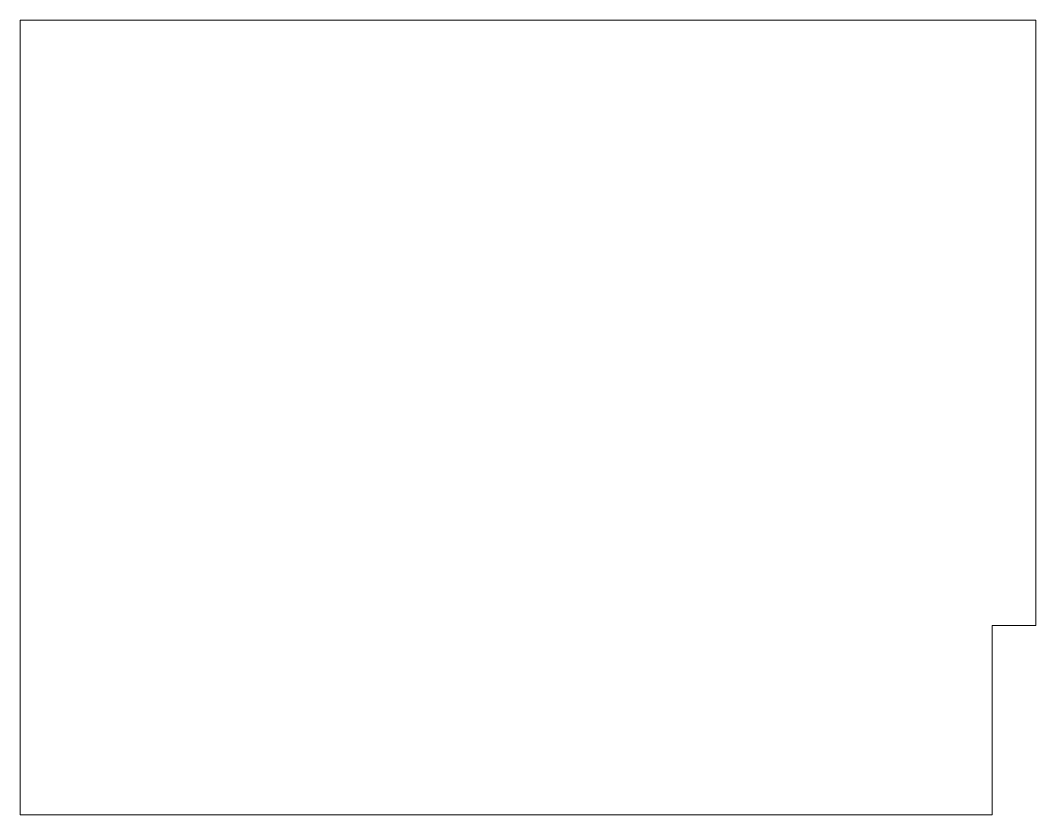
# Model space of a CAD drawing. Header units: millimetres. Extents: x 2.5 to 72.2, y -27.3 to 27.3.
import ezdxf

# ---------------------------------------------------------------- set-up
doc = ezdxf.new("R2010")
doc.units = ezdxf.units.MM
doc.layers.add('const', color=3, linetype='Continuous', lineweight=0, true_color=0x00ff00)

msp = doc.modelspace()

# ---------------------------------------------------------------- linework, layer by layer
at = {"layer": 'const'}
for p, q in [((2.5, 27.3), (72.25, 27.3)), ((2.5, 27.3), (2.5, -27.3)), ((72.25, 27.3), (72.25, -14.3)), ((69.25, -14.3), (69.25, -27.3)), ((69.25, -14.3), (72.25, -14.3)), ((2.5, -27.3), (69.25, -27.3))]:
    msp.add_line(p, q, dxfattribs=at)

doc.saveas('drawing.dxf')
